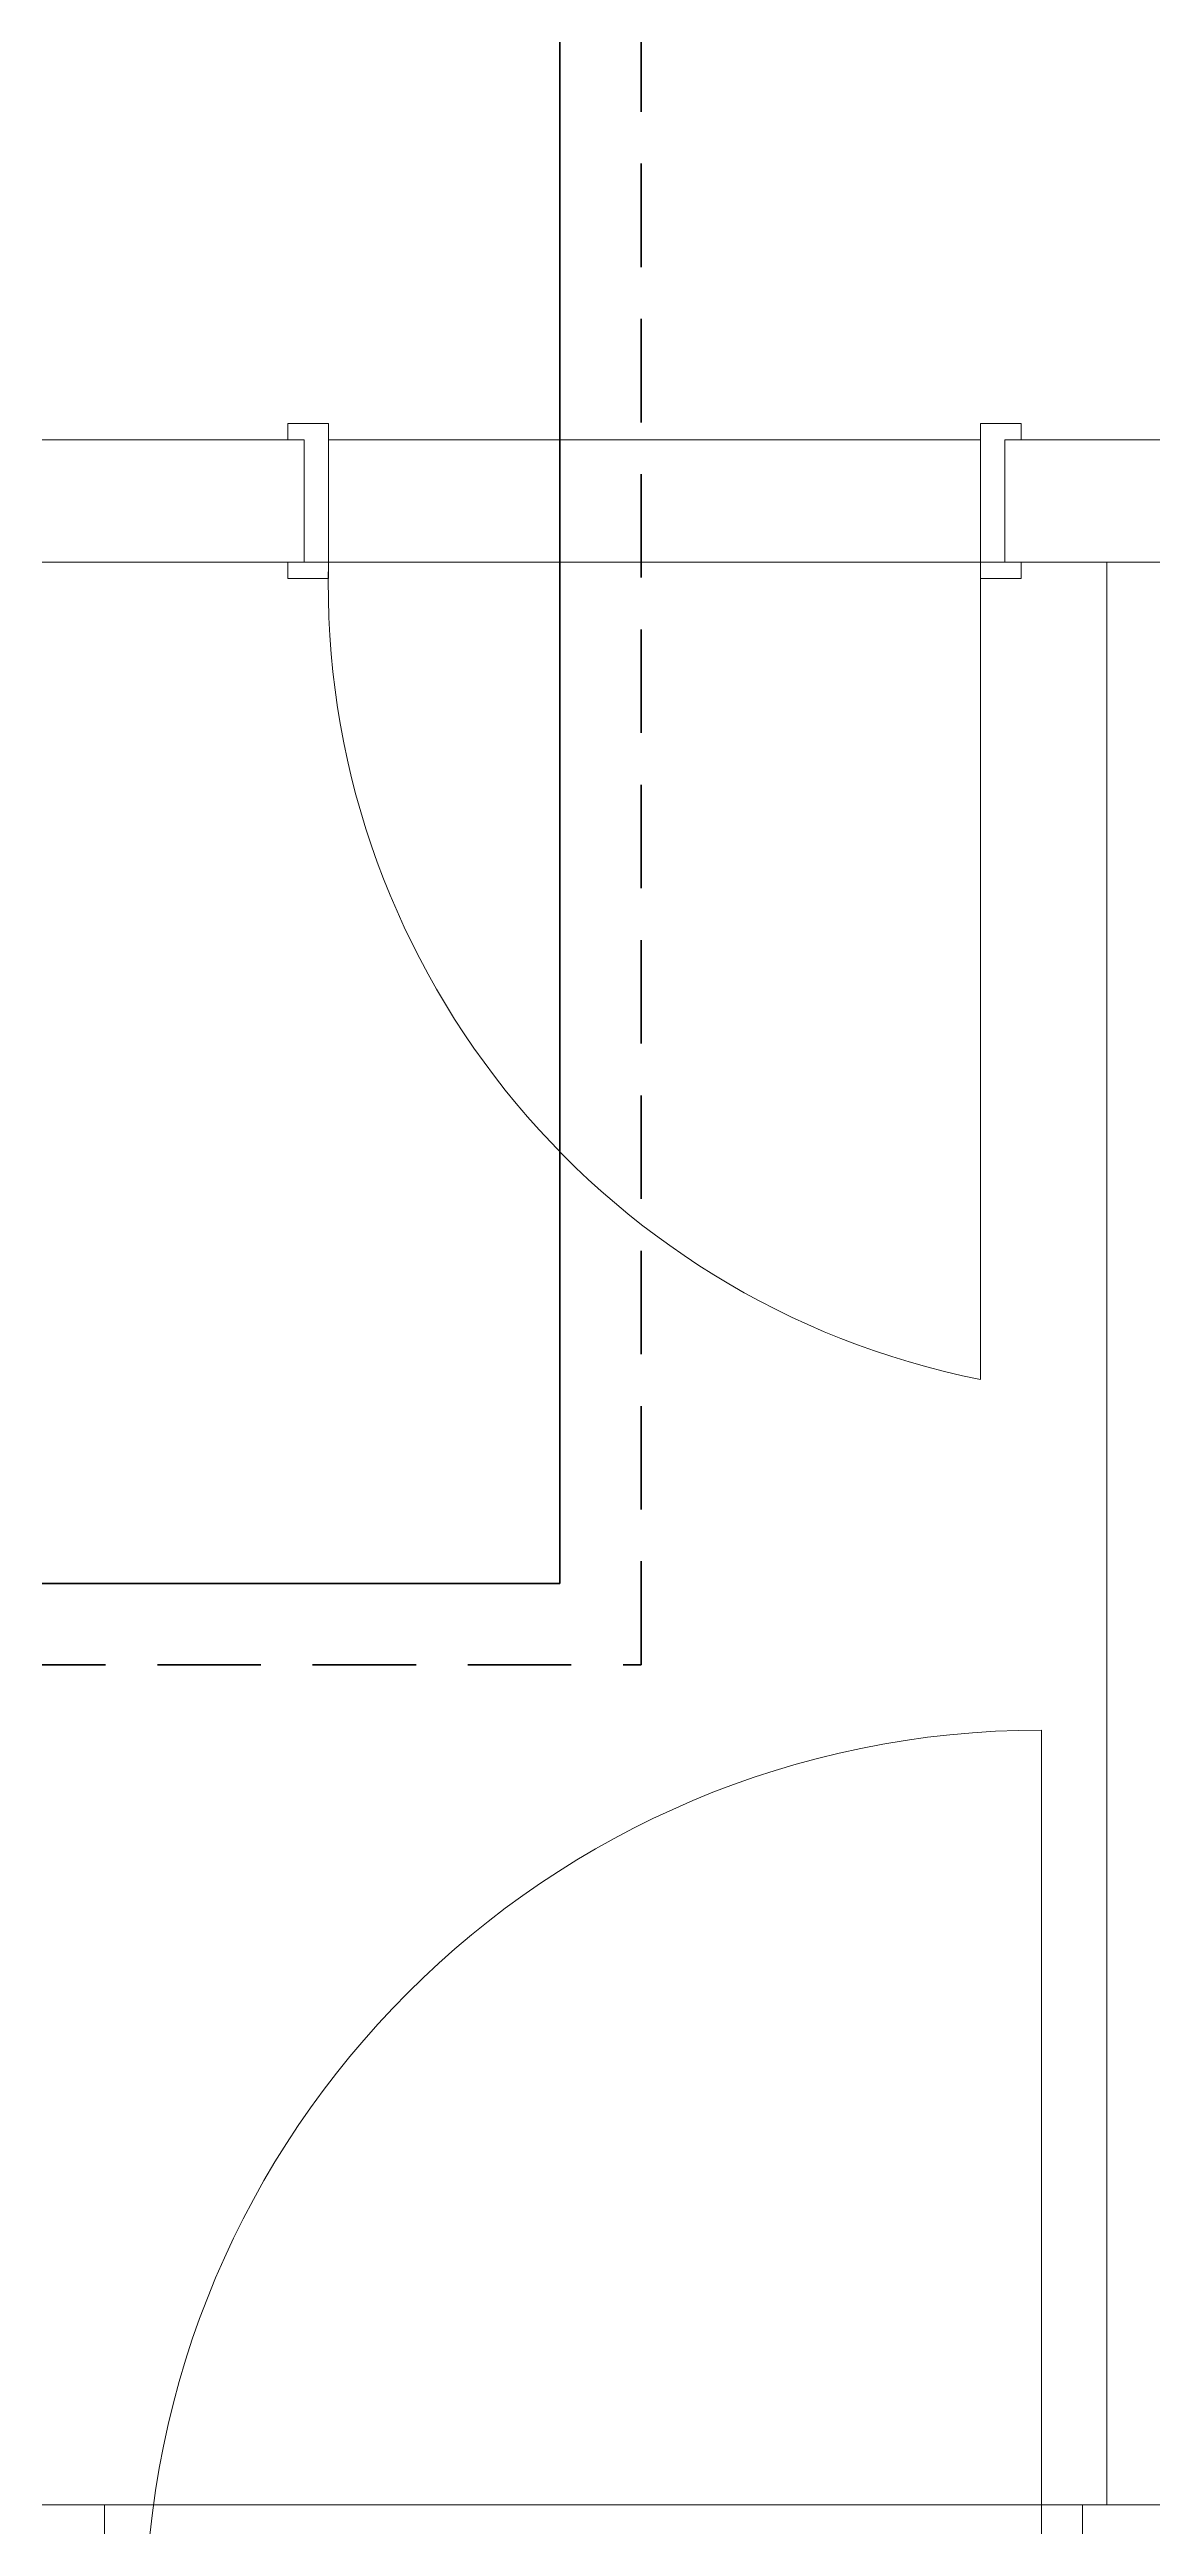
# Model space of a CAD drawing. Header units: millimetres. Extents: x 13441 to 178833, y -33721 to 19284.
# Drawn here: x 47448 to 48801, y 7442 to 10480 of the extents above; entities that cross this region are included whole.
import ezdxf

# ---------------------------------------------------------------- set-up
doc = ezdxf.new("R2010")
doc.units = ezdxf.units.MM
doc.header["$LTSCALE"] = 10
doc.linetypes.add('DASHED', pattern=[19.05, 12.7, -6.35])
for name, color, linetype, lineweight in [('slepá matrice', 7, 'Continuous', 20), ('T-p_privodni', 1, 'Continuous', 50), ('T-p_zpetne', 5, 'DASHED', 50)]:
    doc.layers.add(name, color=color, linetype=linetype, lineweight=lineweight)

msp = doc.modelspace()

# ---------------------------------------------------------------- linework, layer by layer
at = {"layer": 'slepá matrice'}
for p, q in [((47215.069, 10001.069), (47740.069, 10001.069)), ((47740.069, 10021.069), (47790.069, 10021.069)), ((47740.069, 10021.069), (47740.069, 10001.069)), ((47760.069, 10001.069), (47740.069, 10001.069)), ((47760.069, 10001.069), (47760.069, 9851.069)), ((47790.069, 9831.069), (47790.069, 10021.069)), ((47790.069, 10001.069), (48590.069, 10001.069)), ((48590.069, 10001.069), (47790.069, 10001.069)), ((48590.069, 9831.069), (48590.069, 10021.069)), ((48640.069, 10021.069), (48590.069, 10021.069)), ((48620.069, 10001.069), (48620.069, 9851.069)), ((48620.069, 10001.069), (48640.069, 10001.069)), ((48995.069, 10001.069), (48620.069, 10001.069)), ((48620.069, 9851.069), (48620.069, 10001.069)), ((48640.069, 10021.069), (48640.069, 10001.069)), ((47740.069, 9851.069), (47215.069, 9851.069)), ((47760.069, 9851.069), (47740.069, 9851.069)), ((47740.069, 9851.069), (47740.069, 9831.069)), ((48620.069, 9851.069), (47760.069, 9851.069)), ((47790.069, 9851.069), (48590.069, 9851.069)), ((48590.069, 9851.069), (47790.069, 9851.069)), ((48590.069, 9851.069), (48590.069, 8848.585)), ((48620.069, 9851.069), (48640.069, 9851.069)), ((48995.069, 9851.069), (48620.069, 9851.069)), ((48640.069, 9851.069), (48640.069, 9831.069)), ((48745.069, 9851.069), (48640.069, 9851.069)), ((48995.069, 9851.069), (48745.069, 9851.069)), ((48745.069, 7468.585), (48745.069, 9851.069)), ((47790.069, 9831.069), (47740.069, 9831.069)), ((48590.069, 9831.069), (48640.069, 9831.069)), ((48665.069, 7318.585), (48665.069, 8418.585)), ((47215.069, 7468.585), (47515.069, 7468.585)), ((47515.069, 7468.585), (48715.069, 7468.585)), ((47515.069, 7468.585), (47515.069, 7018.585)), ((48545.069, 7468.585), (48745.069, 7468.585)), ((48715.069, 7468.585), (48715.069, 7018.585)), ((48715.069, 7468.585), (48745.069, 7468.585)), ((48745.069, 7468.585), (48995.069, 7468.585))]:
    msp.add_line(p, q, dxfattribs=at)
for centre, radius, start, end in [((48784.407, 9824.119), 994.703, 178.447478, 258.733494), ((48665.069, 7318.585), 1100, 90, 180)]:
    msp.add_arc(centre, radius, start, end, dxfattribs=at)
at = {"layer": 'T-p_privodni'}
msp.add_lwpolyline([(46146.494, 7565.585), (46146.494, 8598.609), (48073.773, 8598.609), (48073.773, 11007.856)], dxfattribs=at)
at = {"layer": 'T-p_zpetne'}
msp.add_lwpolyline([(46246.494, 7565.585), (46246.494, 8498.609), (48173.773, 8498.609), (48173.773, 10907.856)], dxfattribs=at)

doc.saveas('drawing.dxf')
